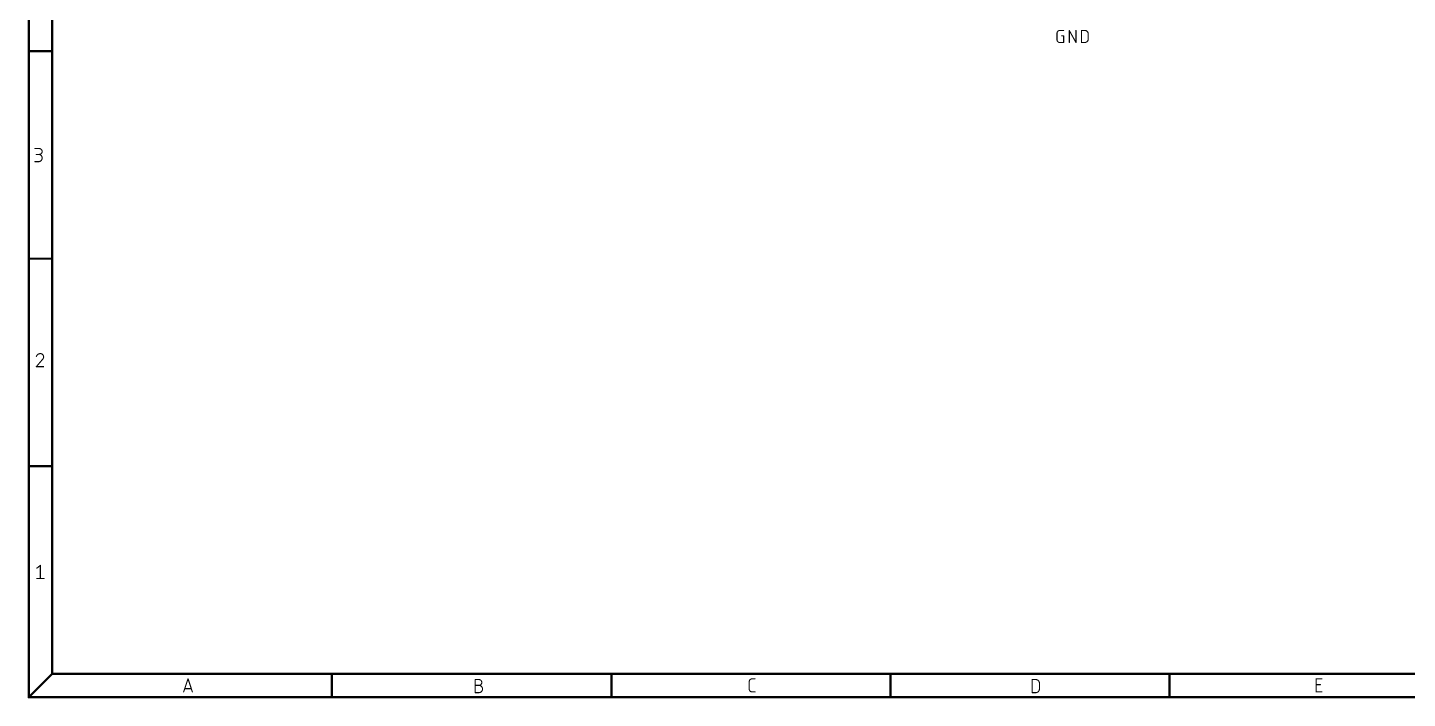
# Model space of a CAD drawing. Extents: x 0 to 388, y 0 to 261.
# Drawn here: x -0.2 to 187.4, y -0.2 to 91 of the extents above; entities that cross this region are included whole.
import ezdxf

# ---------------------------------------------------------------- set-up
doc = ezdxf.new("R2010")
doc.units = 0
doc.layers.add('94', color=14, linetype='CONTINUOUS')
doc.layers.add('96', color=250, linetype='CONTINUOUS')

msp = doc.modelspace()

# ---------------------------------------------------------------- linework, layer by layer
at = {"layer": '94'}
for points, const_width in [([(3.175, 257.175), (3.175, 3.175)], 0.3048), ([(0, 116), (0, 87.8)], 0.3048), ([(0, 87.8), (0, 59.6)], 0.3048), ([(0, 87.8), (3, 87.8)], 0.3048), ([(0.8382, 74.5562), (1.4309, 74.5562)], 0.1524), ([(1.4309, 73.766), (1.0358, 73.766)], 0.1524), ([(0.8382, 72.7782), (1.3321, 72.7782)], 0.1524), ([(0, 59.6), (0, 31.4)], 0.3048), ([(0, 59.6), (3.2, 59.6)], 0.3048), ([(1.8778, 45.912), (1.0382, 44.9242)], 0.1524), ([(1.0382, 44.9242), (2.026, 44.9242)], 0.1524), ([(0, 31.4), (0, 0)], 0.3048), ([(0, 31.4), (3, 31.4)], 0.3048), ([(1.0922, 17.5291), (1.5861, 17.9242)], 0.1524), ([(1.5861, 17.9242), (1.5861, 16.1462)], 0.1524), ([(1.0922, 16.1462), (2.08, 16.1462)], 0.1524), ([(0, 0), (3.2, 3.2)], 0.3048), ([(3.175, 3.175), (41.2, 3.175)], 0.3048), ([(21.0602, 0.7302), (21.6529, 2.5082)], 0.1524), ([(21.6529, 2.5082), (22.2455, 0.7302)], 0.1524), ([(41.2, 3.175), (79.225, 3.175)], 0.3048), ([(41.2, 0), (41.2, 3.175)], 0.3048), ([(60.6982, 0.6302), (60.6982, 2.4082)], 0.1524), ([(60.6982, 2.4082), (61.1921, 2.4082)], 0.1524), ([(79.225, 3.175), (117.15, 3.175)], 0.3048), ([(79.225, 3.175), (79.225, 0)], 0.3048), ([(97.9342, 1.1253), (97.9342, 2.1131)], 0.1524), ([(98.3293, 2.5082), (98.7244, 2.5082)], 0.1524), ([(117.15, 3.175), (155.075, 3.175)], 0.3048), ([(117.15, 3.175), (117.15, 0)], 0.3048), ([(136.3942, 0.6302), (136.3942, 2.4082)], 0.1524), ([(136.3942, 2.4082), (136.8881, 2.4082)], 0.1524), ([(137.382, 1.9143), (137.382, 1.1241)], 0.1524), ([(155.075, 3.175), (193.1, 3.175)], 0.3048), ([(155.075, 3.175), (155.075, 0)], 0.3048), ([(174.9922, 0.7302), (174.9922, 2.5082)], 0.1524), ([(174.9922, 2.5082), (175.7824, 2.5082)], 0.1524), ([(0, 0), (41.2, 0)], 0.3048), ([(22.0974, 1.1747), (21.2084, 1.1747)], 0.1524), ([(41.2, 0), (79.225, 0)], 0.3048), ([(60.6982, 1.618), (61.1921, 1.618)], 0.1524), ([(61.1921, 0.6302), (60.6982, 0.6302)], 0.1524), ([(79.225, 0), (117.15, 0)], 0.3048), ([(98.7244, 0.7302), (98.3293, 0.7302)], 0.1524), ([(117.15, 0), (155.075, 0)], 0.3048), ([(136.8881, 0.6302), (136.3942, 0.6302)], 0.1524), ([(155.075, 0), (193.1, 0)], 0.3048), ([(174.9922, 1.718), (175.5849, 1.718)], 0.1524), ([(175.7824, 0.7302), (174.9922, 0.7302)], 0.1524)]:
    msp.add_lwpolyline(points, dxfattribs=dict(at, const_width=const_width))
for points, const_width in [([(0.0762, 87.8, 1), (-0.0762, 87.8)], 0.1524), ([(0, 87.8762, 1), (0, 87.7238)], 0.1524), ([(-0.0762, 87.8, 1), (0.0762, 87.8)], 0.1524), ([(3, 87.7238, 1), (3, 87.8762)], 0.1524), ([(0.8382, 74.5943, 1), (0.8382, 74.5181)], 0.0762), ([(1.0358, 73.8041, 1), (1.0358, 73.7279)], 0.0762), ([(1.3321, 72.7782, 1), (1.3321, 73.766)], 0.1524), ([(1.3321, 73.8041, 1), (1.3321, 73.7279)], 0.0762), ([(1.4309, 73.766, 1), (1.4309, 74.5562)], 0.1524), ([(1.4309, 74.5943, 1), (1.4309, 74.5181)], 0.0762), ([(1.4309, 73.8041, 1), (1.4309, 73.7279)], 0.0762), ([(1.4309, 74.5181, 1), (1.4309, 74.5943)], 0.0762), ([(1.4309, 73.7279, 1), (1.4309, 73.8041)], 0.0762), ([(0.8382, 72.8163, 1), (0.8382, 72.7401)], 0.0762), ([(1.3321, 72.8163, 1), (1.3321, 72.7401)], 0.0762), ([(1.3321, 72.7401, 1), (1.3321, 72.8163)], 0.0762), ([(0.0762, 59.6, 1), (-0.0762, 59.6)], 0.1524), ([(0, 59.6762, 1), (0, 59.5238)], 0.1524), ([(-0.0762, 59.6, 1), (0.0762, 59.6)], 0.1524), ([(3.2, 59.5238, 1), (3.2, 59.6762)], 0.1524), ([(1.5815, 46.7022, 0.3252), (1.0382, 46.3071)], 0.1524), ([(1.002, 46.3188, 1), (1.0744, 46.2953)], 0.0762), ([(2.026, 46.2577, 0.4142), (1.5815, 46.7022)], 0.1524), ([(1.5815, 46.7403, 1), (1.5815, 46.6641)], 0.0762), ([(1.5815, 46.6641, 1), (1.5815, 46.7403)], 0.0762), ([(1.8778, 45.912, 0.2053), (2.026, 46.2577)], 0.1524), ([(1.8515, 45.9396, 1), (1.9041, 45.8844)], 0.0762), ([(1.9068, 45.8873, 1), (1.8488, 45.9367)], 0.0762), ([(2.0641, 46.2577, 1), (1.9879, 46.2577)], 0.0762), ([(1.9879, 46.2577, 1), (2.0641, 46.2577)], 0.0762), ([(1.0382, 44.9623, 1), (1.0382, 44.8861)], 0.0762), ([(1.0092, 44.9489, 1), (1.0672, 44.8995)], 0.0762), ([(2.026, 44.8861, 1), (2.026, 44.9623)], 0.0762), ([(0.0762, 31.4, 1), (-0.0762, 31.4)], 0.1524), ([(0, 31.4762, 1), (0, 31.3238)], 0.1524), ([(-0.0762, 31.4, 1), (0.0762, 31.4)], 0.1524), ([(3, 31.3238, 1), (3, 31.4762)], 0.1524), ([(1.0684, 17.5588, 1), (1.116, 17.4993)], 0.0762), ([(1.6242, 17.9242, 1), (1.548, 17.9242)], 0.0762), ([(1.6099, 17.8944, 1), (1.5623, 17.954)], 0.0762), ([(1.0922, 16.1843, 1), (1.0922, 16.1081)], 0.0762), ([(1.548, 16.1462, 1), (1.6242, 16.1462)], 0.0762), ([(2.08, 16.1081, 1), (2.08, 16.1843)], 0.0762), ([(3.175, 3.2512, 1), (3.175, 3.0988)], 0.1524), ([(3.0988, 3.175, 1), (3.2512, 3.175)], 0.1524), ([(3.2539, 3.1461, 1), (3.1461, 3.2539)], 0.1524), ([(21.689, 2.5202, 1), (21.6167, 2.4962)], 0.0762), ([(21.689, 2.4962, 1), (21.6167, 2.5202)], 0.0762), ([(41.2, 3.2512, 1), (41.2, 3.0988)], 0.1524), ([(41.2762, 3.175, 1), (41.1238, 3.175)], 0.1524), ([(41.2, 3.0988, 1), (41.2, 3.2512)], 0.1524), ([(60.7363, 2.4082, 1), (60.6601, 2.4082)], 0.0762), ([(60.6982, 2.4463, 1), (60.6982, 2.3701)], 0.0762), ([(61.1921, 1.618, 1), (61.1921, 2.4082)], 0.1524), ([(61.1921, 2.4463, 1), (61.1921, 2.3701)], 0.0762), ([(61.1921, 2.3701, 1), (61.1921, 2.4463)], 0.0762), ([(79.225, 3.2512, 1), (79.225, 3.0988)], 0.1524), ([(79.3012, 3.175, 1), (79.1488, 3.175)], 0.1524), ([(79.225, 3.0988, 1), (79.225, 3.2512)], 0.1524), ([(98.3293, 2.5082, 0.4142), (97.9342, 2.1131)], 0.1524), ([(97.9723, 2.1131, 1), (97.8961, 2.1131)], 0.0762), ([(97.8961, 2.1131, 1), (97.9723, 2.1131)], 0.0762), ([(98.3293, 2.5463, 1), (98.3293, 2.4701)], 0.0762), ([(98.3293, 2.4701, 1), (98.3293, 2.5463)], 0.0762), ([(98.7244, 2.4701, 1), (98.7244, 2.5463)], 0.0762), ([(117.15, 3.2512, 1), (117.15, 3.0988)], 0.1524), ([(117.2262, 3.175, 1), (117.0738, 3.175)], 0.1524), ([(117.15, 3.0988, 1), (117.15, 3.2512)], 0.1524), ([(136.4323, 2.4082, 1), (136.3561, 2.4082)], 0.0762), ([(136.3942, 2.4463, 1), (136.3942, 2.3701)], 0.0762), ([(137.382, 1.9143, 0.4142), (136.8881, 2.4082)], 0.1524), ([(136.8881, 2.4463, 1), (136.8881, 2.3701)], 0.0762), ([(136.8881, 2.3701, 1), (136.8881, 2.4463)], 0.0762), ([(137.4201, 1.9143, 1), (137.3439, 1.9143)], 0.0762), ([(137.3439, 1.9143, 1), (137.4201, 1.9143)], 0.0762), ([(155.075, 3.2512, 1), (155.075, 3.0988)], 0.1524), ([(155.1512, 3.175, 1), (154.9988, 3.175)], 0.1524), ([(155.075, 3.0988, 1), (155.075, 3.2512)], 0.1524), ([(175.0303, 2.5082, 1), (174.9541, 2.5082)], 0.0762), ([(174.9922, 2.5463, 1), (174.9922, 2.4701)], 0.0762), ([(175.7824, 2.4701, 1), (175.7824, 2.5463)], 0.0762), ([(0, 0.0762, 1), (0, -0.0762)], 0.1524), ([(-0.0539, 0.0539, 1), (0.0539, -0.0539)], 0.1524), ([(-0.0762, 0, 1), (0.0762, 0)], 0.1524), ([(21.0241, 0.7422, 1), (21.0963, 0.7182)], 0.0762), ([(21.2084, 1.2128, 1), (21.2084, 1.1366)], 0.0762), ([(22.0974, 1.1366, 1), (22.0974, 1.2128)], 0.0762), ([(22.2094, 0.7182, 1), (22.2817, 0.7422)], 0.0762), ([(41.2, 0.0762, 1), (41.2, -0.0762)], 0.1524), ([(41.1238, 0, 1), (41.2762, 0)], 0.1524), ([(41.2, -0.0762, 1), (41.2, 0.0762)], 0.1524), ([(60.6982, 1.6561, 1), (60.6982, 1.5799)], 0.0762), ([(60.6982, 0.6683, 1), (60.6982, 0.5921)], 0.0762), ([(60.6601, 0.6302, 1), (60.7363, 0.6302)], 0.0762), ([(61.1921, 0.6302, 1), (61.1921, 1.618)], 0.1524), ([(61.1921, 1.6561, 1), (61.1921, 1.5799)], 0.0762), ([(61.1921, 1.6561, 1), (61.1921, 1.5799)], 0.0762), ([(61.1921, 0.6683, 1), (61.1921, 0.5921)], 0.0762), ([(61.1921, 1.5799, 1), (61.1921, 1.6561)], 0.0762), ([(61.1921, 0.5921, 1), (61.1921, 0.6683)], 0.0762), ([(79.225, 0.0762, 1), (79.225, -0.0762)], 0.1524), ([(79.1488, 0, 1), (79.3012, 0)], 0.1524), ([(79.225, -0.0762, 1), (79.225, 0.0762)], 0.1524), ([(97.9342, 1.1253, 0.4142), (98.3293, 0.7302)], 0.1524), ([(97.9723, 1.1253, 1), (97.8961, 1.1253)], 0.0762), ([(97.8961, 1.1253, 1), (97.9723, 1.1253)], 0.0762), ([(98.3293, 0.7683, 1), (98.3293, 0.6921)], 0.0762), ([(98.3293, 0.6921, 1), (98.3293, 0.7683)], 0.0762), ([(98.7244, 0.6921, 1), (98.7244, 0.7683)], 0.0762), ([(117.15, 0.0762, 1), (117.15, -0.0762)], 0.1524), ([(117.0738, 0, 1), (117.2262, 0)], 0.1524), ([(117.15, -0.0762, 1), (117.15, 0.0762)], 0.1524), ([(136.3942, 0.6683, 1), (136.3942, 0.5921)], 0.0762), ([(136.3561, 0.6302, 1), (136.4323, 0.6302)], 0.0762), ([(136.8881, 0.6302, 0.4142), (137.382, 1.1241)], 0.1524), ([(136.8881, 0.6683, 1), (136.8881, 0.5921)], 0.0762), ([(136.8881, 0.5921, 1), (136.8881, 0.6683)], 0.0762), ([(137.4201, 1.1241, 1), (137.3439, 1.1241)], 0.0762), ([(137.3439, 1.1241, 1), (137.4201, 1.1241)], 0.0762), ([(155.075, 0.0762, 1), (155.075, -0.0762)], 0.1524), ([(154.9988, 0, 1), (155.1512, 0)], 0.1524), ([(155.075, -0.0762, 1), (155.075, 0.0762)], 0.1524), ([(174.9922, 1.7561, 1), (174.9922, 1.6799)], 0.0762), ([(174.9922, 0.7683, 1), (174.9922, 0.6921)], 0.0762), ([(174.9541, 0.7302, 1), (175.0303, 0.7302)], 0.0762), ([(175.5849, 1.6799, 1), (175.5849, 1.7561)], 0.0762), ([(175.7824, 0.6921, 1), (175.7824, 0.7683)], 0.0762)]:
    msp.add_lwpolyline(points, format="xyb", dxfattribs=dict(at, const_width=const_width))
at = {"layer": '96'}
for points, const_width in [([(140.1374, 90.6018, 0.4142), (139.7762, 90.2406)], 0.1524), ([(139.8143, 90.2406, 1), (139.7381, 90.2406)], 0.0762), ([(139.7381, 90.2406, 1), (139.8143, 90.2406)], 0.0762), ([(140.1374, 90.6399, 1), (140.1374, 90.5637)], 0.0762), ([(140.1374, 90.5637, 1), (140.1374, 90.6399)], 0.0762), ([(140.6793, 90.5637, 1), (140.6793, 90.6399)], 0.0762), ([(141.4816, 90.6018, 1), (141.4054, 90.6018)], 0.0762), ([(141.4768, 90.6203, 1), (141.4102, 90.5833)], 0.0762), ([(142.3847, 90.6018, 1), (142.3085, 90.6018)], 0.0762), ([(143.149, 90.6018, 1), (143.0728, 90.6018)], 0.0762), ([(143.1109, 90.6399, 1), (143.1109, 90.5637)], 0.0762), ([(144.014, 90.1502, 0.4142), (143.5624, 90.6018)], 0.1524), ([(143.5624, 90.6399, 1), (143.5624, 90.5637)], 0.0762), ([(143.5624, 90.5637, 1), (143.5624, 90.6399)], 0.0762), ([(144.0521, 90.1502, 1), (143.9759, 90.1502)], 0.0762), ([(143.9759, 90.1502, 1), (144.0521, 90.1502)], 0.0762), ([(139.7762, 89.3374, 0.4142), (140.1374, 88.9762)], 0.1524), ([(139.8143, 89.3374, 1), (139.7381, 89.3374)], 0.0762), ([(139.7381, 89.3374, 1), (139.8143, 89.3374)], 0.0762), ([(140.1374, 89.0143, 1), (140.1374, 88.9381)], 0.0762), ([(140.1374, 88.9381, 1), (140.1374, 89.0143)], 0.0762), ([(140.4084, 89.9174, 1), (140.4084, 89.8412)], 0.0762), ([(140.7174, 89.8793, 1), (140.6412, 89.8793)], 0.0762), ([(140.6412, 88.9762, 1), (140.7174, 88.9762)], 0.0762), ([(140.6793, 89.8412, 1), (140.6793, 89.9174)], 0.0762), ([(140.6793, 88.9381, 1), (140.6793, 89.0143)], 0.0762), ([(141.4054, 88.9762, 1), (141.4816, 88.9762)], 0.0762), ([(142.3085, 88.9762, 1), (142.3847, 88.9762)], 0.0762), ([(142.3133, 88.9577, 1), (142.3799, 88.9947)], 0.0762), ([(143.1109, 89.0143, 1), (143.1109, 88.9381)], 0.0762), ([(143.0728, 88.9762, 1), (143.149, 88.9762)], 0.0762), ([(143.5624, 88.9762, 0.4142), (144.014, 89.4278)], 0.1524), ([(143.5624, 89.0143, 1), (143.5624, 88.9381)], 0.0762), ([(143.5624, 88.9381, 1), (143.5624, 89.0143)], 0.0762), ([(144.0521, 89.4278, 1), (143.9759, 89.4278)], 0.0762), ([(143.9759, 89.4278, 1), (144.0521, 89.4278)], 0.0762)]:
    msp.add_lwpolyline(points, format="xyb", dxfattribs=dict(at, const_width=const_width))
at = {"layer": '96', "const_width": 0.1524}
for points in [[(139.7762, 89.3374), (139.7762, 90.2406)], [(140.1374, 90.6018), (140.6793, 90.6018)], [(141.4435, 88.9762), (141.4435, 90.6018)], [(141.4435, 90.6018), (142.3466, 88.9762)], [(142.3466, 88.9762), (142.3466, 90.6018)], [(143.1109, 88.9762), (143.1109, 90.6018)], [(143.1109, 90.6018), (143.5624, 90.6018)], [(144.014, 90.1502), (144.014, 89.4278)], [(140.6793, 88.9762), (140.1374, 88.9762)], [(140.4084, 89.8793), (140.6793, 89.8793)], [(140.6793, 89.8793), (140.6793, 88.9762)], [(143.5624, 88.9762), (143.1109, 88.9762)]]:
    msp.add_lwpolyline(points, dxfattribs=at)

doc.saveas('drawing.dxf')
